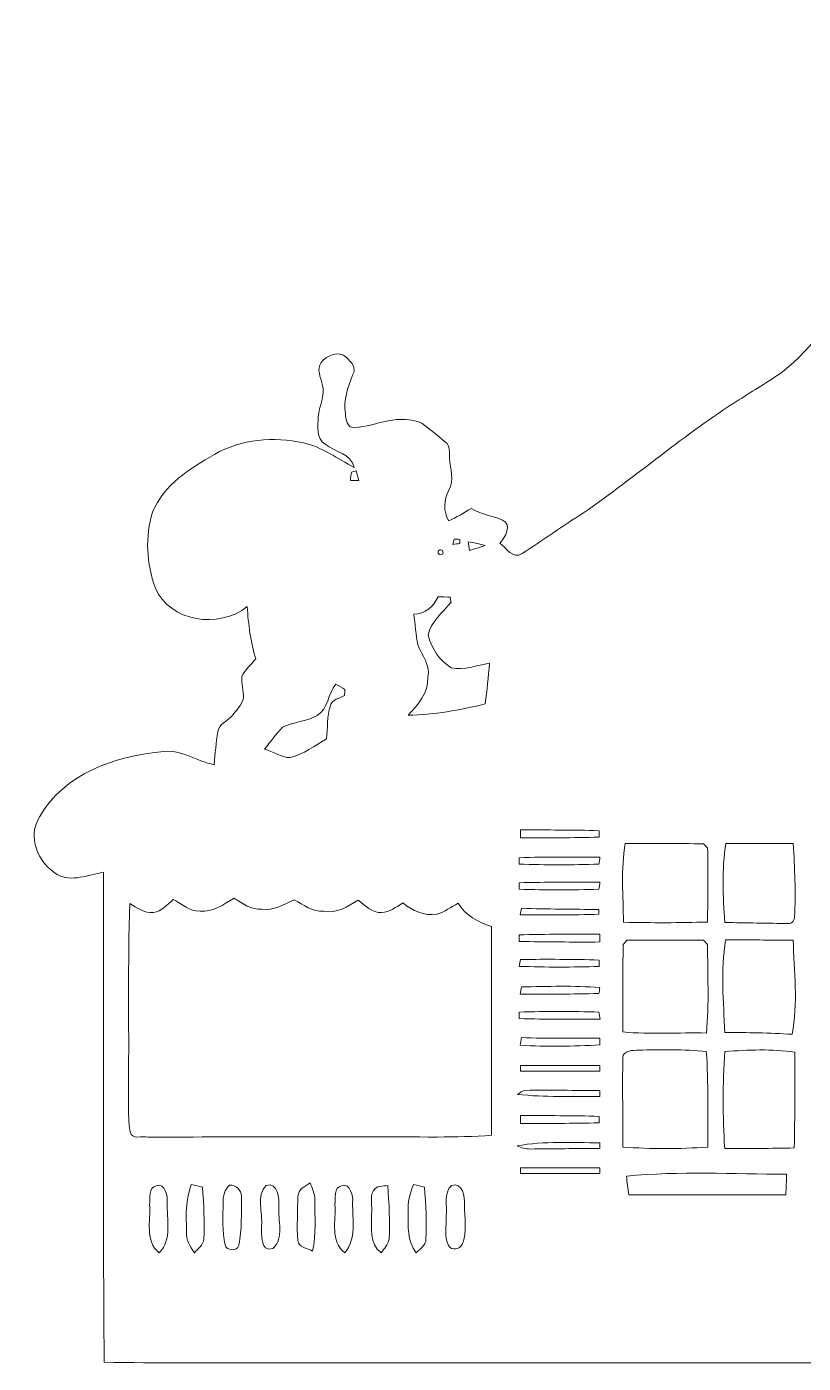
# Model space of a CAD drawing. Header units: centimetres. Extents: x -16.5 to 16.4, y -12.2 to 12.2.
# Drawn here: x -16.54 to -2.35, y -12.22 to 12.21 of the extents above; entities that cross this region are included whole.
import ezdxf

# ---------------------------------------------------------------- set-up
doc = ezdxf.new("R2010")
doc.units = ezdxf.units.CM
doc.header["$MEASUREMENT"] = 0
doc.layers.add('Layer 1', color=7, linetype='Continuous')

msp = doc.modelspace()

# ---------------------------------------------------------------- linework, layer by layer
at = {"layer": 'Layer 1', "color": 250, "lineweight": 9}
for points, knots in [([(5.67267, 11.59758), (5.70971, 11.81348), (5.64374, 12.10417), (5.8868, 12.21), (5.8868, 12.21), (5.93548, 12.02021), (5.95489, 11.82477), (5.98558, 11.63109), (5.98558, 11.63109), (6.4135, 11.73446), (6.80685, 11.94577), (7.23335, 12.05443), (7.23335, 12.05443), (7.42597, 12.09182), (7.58719, 11.83641), (7.47607, 11.67448), (7.47607, 11.67448), (7.32543, 11.45153), (7.04462, 11.4099), (6.83013, 11.27408), (6.83013, 11.27408), (7.07037, 11.19506), (7.34871, 11.1753), (7.54274, 10.99997), (7.54274, 10.99997), (7.68385, 10.79536), (7.43408, 10.57346), (7.22983, 10.59146), (7.22983, 10.59146), (6.80191, 10.6539), (6.4008, 10.83593), (5.97358, 10.90225), (5.97358, 10.90225), (5.94854, 9.82416), (5.95242, 8.74502), (5.97112, 7.66658), (5.97112, 7.66658), (6.52039, 7.55933), (7.0739, 7.32861), (7.64081, 7.45315), (7.64081, 7.45315), (7.95161, 7.49865), (8.28181, 7.58544), (8.59331, 7.49865), (8.59331, 7.49865), (8.8646, 7.3907), (8.86072, 7.03016), (8.90764, 6.79239), (8.90764, 6.79239), (8.96973, 6.37435), (8.61801, 6.0946), (8.48218, 5.73829), (8.48218, 5.73829), (8.4328, 4.68419), (8.47937, 3.62727), (8.46349, 2.57176), (8.46349, 2.57176), (9.03852, 2.29765), (9.60366, 2.00343), (10.16105, 1.69546), (10.16105, 1.69546), (10.42211, 1.53565), (10.72797, 1.38925), (10.87226, 1.10138), (10.87226, 1.10138), (11.00808, 0.81845), (10.9989, 0.47379), (10.88496, 0.18522), (10.88496, 0.18522), (10.70575, -0.11112), (10.41188, -0.30726), (10.16212, -0.53868), (10.16212, -0.53868), (10.06616, -0.60712), (9.97796, -0.71648), (10.0203, -0.84877), (10.0203, -0.84877), (10.00125, -1.47742), (10.0337, -2.10784), (9.97832, -2.73578), (9.97832, -2.73578), (10.5089, -2.84726), (11.05605, -2.88571), (11.57146, -3.06528), (11.57146, -3.06528), (12.0523, -3.21344), (12.50491, -3.44275), (12.91272, -3.73732), (12.91272, -3.73732), (13.42743, -4.10562), (14.04373, -4.28271), (14.63851, -4.47462), (14.63851, -4.47462), (15.02833, -4.58399), (15.4365, -4.71663), (15.72225, -5.02037), (15.72225, -5.02037), (15.79351, -5.1008), (15.85136, -5.24474), (15.77763, -5.34069), (15.77763, -5.34069), (15.64287, -5.49803), (15.43473, -5.58764), (15.32537, -5.76861), (15.32537, -5.76861), (15.2534, -5.96158), (15.3095, -6.17819), (15.26857, -6.37716), (15.26857, -6.37716), (15.16098, -6.41314), (15.05126, -6.43466), (14.94331, -6.46394), (14.94331, -6.46394), (14.96201, -7.74382), (14.95601, -9.02369), (14.95143, -10.30392), (14.95143, -10.30392), (14.95284, -10.52723), (14.93732, -10.75372), (14.96836, -10.97632), (14.96836, -10.97632), (15.39945, -10.97526), (15.83055, -10.95939), (16.262, -10.97561), (16.262, -10.97561), (16.33289, -10.96432), (16.37136, -11.03382), (16.3837, -11.09344), (16.3837, -11.09344), (16.41722, -11.43775), (16.40169, -11.78418), (16.39923, -12.1299), (16.39923, -12.1299), (16.37312, -12.15424), (16.34737, -12.17894), (16.32197, -12.20434), (16.32197, -12.20434), (6.80014, -12.21492), (-2.72204, -12.20575), (-12.24422, -12.20892), (-12.24422, -12.20892), (-13.20484, -12.20504), (-14.16545, -12.21845), (-15.12571, -12.19975), (-15.12571, -12.19975), (-15.15252, -9.21455), (-15.12818, -6.22934), (-15.13806, -3.24414), (-15.13806, -3.24414), (-15.41428, -3.28717), (-15.71979, -3.43464), (-15.98331, -3.28329), (-15.98331, -3.28329), (-16.33539, -3.08644), (-16.54105, -2.58091), (-16.30152, -2.22461), (-16.30152, -2.22461), (-15.86196, -1.44673), (-14.93274, -1.12324), (-14.08996, -1.04351), (-14.08996, -1.04351), (-13.74035, -0.97401), (-13.44578, -1.21884), (-13.11488, -1.27775), (-13.11488, -1.27775), (-13.09618, -1.07596), (-13.08489, -0.87276), (-13.05032, -0.67309), (-13.05032, -0.67309), (-13.03092, -0.53692), (-12.88522, -0.48612), (-12.80091, -0.39581), (-12.80091, -0.39581), (-12.71765, -0.29386), (-12.61217, -0.19437), (-12.58289, -0.06137), (-12.58289, -0.06137), (-12.56984, 0.07268), (-12.62487, 0.20356), (-12.61146, 0.33726), (-12.61146, 0.33726), (-12.5462, 0.45756), (-12.44531, 0.55352), (-12.35499, 0.65512), (-12.35499, 0.65512), (-12.45271, 0.96486), (-12.48976, 1.28765), (-12.51269, 1.61044), (-12.51269, 1.61044), (-13.02739, 1.20157), (-13.92627, 1.32469), (-14.19614, 1.96075), (-14.19614, 1.96075), (-14.3496, 2.39749), (-14.38347, 2.89279), (-14.24059, 3.33658), (-14.24059, 3.33658), (-14.03704, 3.84), (-13.55726, 4.13421), (-13.10923, 4.39386), (-13.10923, 4.39386), (-12.62134, 4.67502), (-12.02585, 4.72194), (-11.48187, 4.60517), (-11.48187, 4.60517), (-11.14144, 4.52756), (-10.86239, 4.3106), (-10.55653, 4.15644), (-10.55653, 4.15644), (-10.61615, 4.4122), (-10.91284, 4.43337), (-11.08535, 4.58048), (-11.08535, 4.58048), (-11.26491, 4.67643), (-11.21658, 4.91138), (-11.21482, 5.07648), (-11.21482, 5.07648), (-11.20212, 5.27862), (-11.079, 5.46877), (-11.13968, 5.67514), (-11.13968, 5.67514), (-11.1679, 5.80391), (-11.25045, 5.95031), (-11.15873, 6.07308), (-11.15873, 6.07308), (-11.05713, 6.20219), (-10.83452, 6.30521), (-10.69976, 6.16304), (-10.69976, 6.16304), (-10.61615, 6.0819), (-10.4948, 5.97289), (-10.59005, 5.84024), (-10.59005, 5.84024), (-10.67083, 5.61694), (-10.7615, 5.38622), (-10.71423, 5.14316), (-10.71423, 5.14316), (-10.71528, 5.03521), (-10.68918, 4.8754), (-10.54913, 4.87751), (-10.54913, 4.87751), (-10.14449, 4.92373), (-9.72609, 5.14739), (-9.32392, 4.96183), (-9.32392, 4.96183), (-9.17188, 4.85776), (-9.03289, 4.73393), (-8.88895, 4.61893), (-8.88895, 4.61893), (-8.79829, 4.54943), (-8.82157, 4.42561), (-8.81346, 4.32612), (-8.81346, 4.32612), (-8.80817, 4.12963), (-8.7168, 3.92254), (-8.82933, 3.73945), (-8.82933, 3.73945), (-8.92282, 3.56165), (-8.92952, 3.35316), (-8.82933, 3.17818), (-8.82933, 3.17818), (-8.68822, 3.24239), (-8.55523, 3.32247), (-8.42258, 3.40255), (-8.42258, 3.40255), (-8.2409, 3.30342), (-8.03488, 3.2692), (-7.84508, 3.19335), (-7.84508, 3.19335), (-7.66587, 3.10586), (-7.79675, 2.87444), (-7.89588, 2.77002), (-7.89588, 2.77002), (-7.77841, 2.69206), (-7.65458, 2.46451), (-7.49089, 2.58093), (-7.49089, 2.58093), (-7.11131, 2.82223), (-6.74689, 3.08752), (-6.36448, 3.32529), (-6.36448, 3.32529), (-5.40527, 3.99592), (-4.51556, 4.76357), (-3.52567, 5.39116), (-3.52567, 5.39116), (-3.26074, 5.56084), (-2.98874, 5.71995), (-2.73192, 5.90233), (-2.73192, 5.90233), (-1.90642, 6.51934), (-1.54165, 7.57591), (-0.67417, 8.14882), (-0.67417, 8.14882), (-0.16651, 8.50266), (0.36548, 8.93234), (1.01882, 8.92105), (1.01882, 8.92105), (1.77588, 8.76513), (2.52448, 8.43281), (3.04094, 7.83873), (3.04094, 7.83873), (3.6135, 7.19174), (4.03719, 6.42409), (4.6288, 5.79333), (4.6288, 5.79333), (4.93007, 5.51639), (5.23698, 5.24017), (5.57883, 5.01369), (5.57883, 5.01369), (5.5947, 5.33683), (5.57706, 5.66068), (5.57847, 5.98418), (5.57847, 5.98418), (5.35023, 6.06496), (5.11104, 6.18456), (5.00627, 6.41704), (5.00627, 6.41704), (4.8955, 6.61424), (4.80448, 6.89364), (4.9717, 7.08767), (4.9717, 7.08767), (5.1643, 7.33038), (5.44689, 7.46831), (5.71077, 7.61789), (5.71077, 7.61789), (5.71077, 8.70762), (5.71782, 9.79771), (5.70688, 10.88744), (5.70688, 10.88744), (5.05813, 10.71211), (4.4524, 10.40166), (3.80118, 10.2355), (3.80118, 10.2355), (3.71581, 10.20799), (3.64525, 10.28242), (3.60433, 10.34733), (3.60433, 10.34733), (3.52989, 10.56147), (3.68194, 10.78407), (3.87985, 10.85604), (3.87985, 10.85604), (4.15853, 10.99327), (4.47357, 11.04231), (4.74345, 11.19894), (4.74345, 11.19894), (4.4002, 11.44694), (3.92077, 11.38697), (3.5687, 11.61204), (3.5687, 11.61204), (3.40466, 11.74363), (3.55494, 11.95741), (3.70275, 12.0255), (3.70275, 12.0255), (3.8481, 12.07841), (4.01249, 12.0636), (4.1589, 12.02162), (4.1589, 12.02162), (4.66866, 11.89991), (5.16749, 11.73763), (5.67267, 11.59758), (5.67267, 11.59758), (5.67267, 11.59758), (5.67267, 11.59758), (5.67267, 11.59758)], [0, 0, 0, 0, 0.01086957, 0.01086957, 0.01086957, 0.01086957, 0.02173913, 0.02173913, 0.02173913, 0.02173913, 0.0326087, 0.0326087, 0.0326087, 0.0326087, 0.04347826, 0.04347826, 0.04347826, 0.04347826, 0.05434783, 0.05434783, 0.05434783, 0.05434783, 0.06521739, 0.06521739, 0.06521739, 0.06521739, 0.07608696, 0.07608696, 0.07608696, 0.07608696, 0.08695652, 0.08695652, 0.08695652, 0.08695652, 0.09782609, 0.09782609, 0.09782609, 0.09782609, 0.10869565, 0.10869565, 0.10869565, 0.10869565, 0.11956522, 0.11956522, 0.11956522, 0.11956522, 0.13043478, 0.13043478, 0.13043478, 0.13043478, 0.14130435, 0.14130435, 0.14130435, 0.14130435, 0.15217391, 0.15217391, 0.15217391, 0.15217391, 0.16304348, 0.16304348, 0.16304348, 0.16304348, 0.17391304, 0.17391304, 0.17391304, 0.17391304, 0.18478261, 0.18478261, 0.18478261, 0.18478261, 0.19565217, 0.19565217, 0.19565217, 0.19565217, 0.20652174, 0.20652174, 0.20652174, 0.20652174, 0.2173913, 0.2173913, 0.2173913, 0.2173913, 0.22826087, 0.22826087, 0.22826087, 0.22826087, 0.23913043, 0.23913043, 0.23913043, 0.23913043, 0.25, 0.25, 0.25, 0.25, 0.26086957, 0.26086957, 0.26086957, 0.26086957, 0.27173913, 0.27173913, 0.27173913, 0.27173913, 0.2826087, 0.2826087, 0.2826087, 0.2826087, 0.29347826, 0.29347826, 0.29347826, 0.29347826, 0.30434783, 0.30434783, 0.30434783, 0.30434783, 0.31521739, 0.31521739, 0.31521739, 0.31521739, 0.32608696, 0.32608696, 0.32608696, 0.32608696, 0.33695652, 0.33695652, 0.33695652, 0.33695652, 0.34782609, 0.34782609, 0.34782609, 0.34782609, 0.35869565, 0.35869565, 0.35869565, 0.35869565, 0.36956522, 0.36956522, 0.36956522, 0.36956522, 0.38043478, 0.38043478, 0.38043478, 0.38043478, 0.39130435, 0.39130435, 0.39130435, 0.39130435, 0.40217391, 0.40217391, 0.40217391, 0.40217391, 0.41304348, 0.41304348, 0.41304348, 0.41304348, 0.42391304, 0.42391304, 0.42391304, 0.42391304, 0.43478261, 0.43478261, 0.43478261, 0.43478261, 0.44565217, 0.44565217, 0.44565217, 0.44565217, 0.45652174, 0.45652174, 0.45652174, 0.45652174, 0.4673913, 0.4673913, 0.4673913, 0.4673913, 0.47826087, 0.47826087, 0.47826087, 0.47826087, 0.48913043, 0.48913043, 0.48913043, 0.48913043, 0.5, 0.5, 0.5, 0.5, 0.51086957, 0.51086957, 0.51086957, 0.51086957, 0.52173913, 0.52173913, 0.52173913, 0.52173913, 0.5326087, 0.5326087, 0.5326087, 0.5326087, 0.54347826, 0.54347826, 0.54347826, 0.54347826, 0.55434783, 0.55434783, 0.55434783, 0.55434783, 0.56521739, 0.56521739, 0.56521739, 0.56521739, 0.57608696, 0.57608696, 0.57608696, 0.57608696, 0.58695652, 0.58695652, 0.58695652, 0.58695652, 0.59782609, 0.59782609, 0.59782609, 0.59782609, 0.60869565, 0.60869565, 0.60869565, 0.60869565, 0.61956522, 0.61956522, 0.61956522, 0.61956522, 0.63043478, 0.63043478, 0.63043478, 0.63043478, 0.64130435, 0.64130435, 0.64130435, 0.64130435, 0.65217391, 0.65217391, 0.65217391, 0.65217391, 0.66304348, 0.66304348, 0.66304348, 0.66304348, 0.67391304, 0.67391304, 0.67391304, 0.67391304, 0.68478261, 0.68478261, 0.68478261, 0.68478261, 0.69565217, 0.69565217, 0.69565217, 0.69565217, 0.70652174, 0.70652174, 0.70652174, 0.70652174, 0.7173913, 0.7173913, 0.7173913, 0.7173913, 0.72826087, 0.72826087, 0.72826087, 0.72826087, 0.73913043, 0.73913043, 0.73913043, 0.73913043, 0.75, 0.75, 0.75, 0.75, 0.76086957, 0.76086957, 0.76086957, 0.76086957, 0.77173913, 0.77173913, 0.77173913, 0.77173913, 0.7826087, 0.7826087, 0.7826087, 0.7826087, 0.79347826, 0.79347826, 0.79347826, 0.79347826, 0.80434783, 0.80434783, 0.80434783, 0.80434783, 0.81521739, 0.81521739, 0.81521739, 0.81521739, 0.82608696, 0.82608696, 0.82608696, 0.82608696, 0.83695652, 0.83695652, 0.83695652, 0.83695652, 0.84782609, 0.84782609, 0.84782609, 0.84782609, 0.85869565, 0.85869565, 0.85869565, 0.85869565, 0.86956522, 0.86956522, 0.86956522, 0.86956522, 0.88043478, 0.88043478, 0.88043478, 0.88043478, 0.89130435, 0.89130435, 0.89130435, 0.89130435, 0.90217391, 0.90217391, 0.90217391, 0.90217391, 0.91304348, 0.91304348, 0.91304348, 0.91304348, 0.92391304, 0.92391304, 0.92391304, 0.92391304, 0.93478261, 0.93478261, 0.93478261, 0.93478261, 0.94565217, 0.94565217, 0.94565217, 0.94565217, 0.95652174, 0.95652174, 0.95652174, 0.95652174, 0.9673913, 0.9673913, 0.9673913, 0.9673913, 0.97826087, 0.97826087, 0.97826087, 0.97826087, 1, 1, 1, 1]), ([(-10.60663, 4.07142), (-10.61368, 4.01921), (-10.62039, 3.96664), (-10.62674, 3.91373), (-10.62674, 3.91373), (-10.57558, 3.91443), (-10.52443, 3.91478), (-10.47293, 3.91549), (-10.47293, 3.91549), (-10.48809, 3.9744), (-10.50396, 4.03296), (-10.51914, 4.09153), (-10.51914, 4.09153), (-10.54101, 4.08659), (-10.58476, 4.07671), (-10.60663, 4.07142), (-10.60663, 4.07142), (-10.60663, 4.07142), (-10.60663, 4.07142), (-10.60663, 4.07142)], [0, 0, 0, 0, 0.16666667, 0.16666667, 0.16666667, 0.16666667, 0.33333333, 0.33333333, 0.33333333, 0.33333333, 0.5, 0.5, 0.5, 0.5, 0.66666667, 0.66666667, 0.66666667, 0.66666667, 1, 1, 1, 1]), ([(-8.73125, 2.84305), (-8.73725, 2.8187), (-8.74889, 2.77002), (-8.7549, 2.74533), (-8.7549, 2.74533), (-8.71151, 2.75273), (-8.66776, 2.75979), (-8.62402, 2.76685), (-8.62402, 2.76685), (-8.62508, 2.78519), (-8.62649, 2.82223), (-8.62719, 2.84058), (-8.62719, 2.84058), (-8.66176, 2.84163), (-8.69669, 2.84269), (-8.73125, 2.84305), (-8.73125, 2.84305), (-8.73125, 2.84305), (-8.73125, 2.84305), (-8.73125, 2.84305)], [0, 0, 0, 0, 0.16666667, 0.16666667, 0.16666667, 0.16666667, 0.33333333, 0.33333333, 0.33333333, 0.33333333, 0.5, 0.5, 0.5, 0.5, 0.66666667, 0.66666667, 0.66666667, 0.66666667, 1, 1, 1, 1]), ([(-8.47444, 2.79824), (-8.46597, 2.74533), (-8.45715, 2.69241), (-8.44833, 2.63949), (-8.44833, 2.63949), (-8.35449, 2.66807), (-8.25854, 2.69347), (-8.16682, 2.7291), (-8.16682, 2.7291), (-8.26806, 2.75414), (-8.37284, 2.77955), (-8.47444, 2.79824), (-8.47444, 2.79824), (-8.47444, 2.79824), (-8.47444, 2.79824), (-8.47444, 2.79824)], [0, 0, 0, 0, 0.2, 0.2, 0.2, 0.2, 0.4, 0.4, 0.4, 0.4, 0.6, 0.6, 0.6, 0.6, 1, 1, 1, 1]), ([(-8.99196, 2.64619), (-9.05053, 2.63032), (-9.01878, 2.53895), (-8.96304, 2.56223), (-8.96304, 2.56223), (-8.90411, 2.5774), (-8.93658, 2.67054), (-8.99196, 2.64619), (-8.99196, 2.64619), (-8.99196, 2.64619), (-8.99196, 2.64619), (-8.99196, 2.64619)], [0, 0, 0, 0, 0.25, 0.25, 0.25, 0.25, 0.5, 0.5, 0.5, 0.5, 1, 1, 1, 1]), ([(-9.0223, 1.79177), (-9.10697, 1.6115), (-9.25761, 1.47815), (-9.47033, 1.47391), (-9.47033, 1.47391), (-9.43752, 1.28765), (-9.43435, 1.09785), (-9.39589, 0.91194), (-9.39589, 0.91194), (-9.32428, 0.71544), (-9.15742, 0.54223), (-9.21104, 0.31574), (-9.21104, 0.31574), (-9.20645, 0.03952), (-9.38318, -0.1912), (-9.57298, -0.37323), (-9.57298, -0.37323), (-9.09743, -0.35982), (-8.62402, -0.28504), (-8.16329, -0.16827), (-8.16329, -0.16827), (-8.13083, 0.08009), (-8.10684, 0.3295), (-8.08321, 0.57856), (-8.08321, 0.57856), (-8.31392, 0.54223), (-8.54958, 0.43463), (-8.78277, 0.49531), (-8.78277, 0.49531), (-8.99514, 0.61949), (-9.15213, 0.85408), (-9.20645, 1.0908), (-9.20645, 1.0908), (-9.16024, 1.33774), (-8.93376, 1.50496), (-8.78418, 1.69299), (-8.78418, 1.69299), (-8.78912, 1.71557), (-8.7997, 1.76108), (-8.80499, 1.78401), (-8.80499, 1.78401), (-8.85932, 1.78577), (-8.96797, 1.78965), (-9.0223, 1.79177), (-9.0223, 1.79177), (-9.0223, 1.79177), (-9.0223, 1.79177), (-9.0223, 1.79177)], [0, 0, 0, 0, 0.07692308, 0.07692308, 0.07692308, 0.07692308, 0.15384615, 0.15384615, 0.15384615, 0.15384615, 0.23076923, 0.23076923, 0.23076923, 0.23076923, 0.30769231, 0.30769231, 0.30769231, 0.30769231, 0.38461538, 0.38461538, 0.38461538, 0.38461538, 0.46153846, 0.46153846, 0.46153846, 0.46153846, 0.53846154, 0.53846154, 0.53846154, 0.53846154, 0.61538462, 0.61538462, 0.61538462, 0.61538462, 0.69230769, 0.69230769, 0.69230769, 0.69230769, 0.76923077, 0.76923077, 0.76923077, 0.76923077, 0.84615385, 0.84615385, 0.84615385, 0.84615385, 1, 1, 1, 1]), ([(-11.23351, -0.37746), (-11.42754, -0.49317), (-11.66849, -0.49282), (-11.86781, -0.59372), (-11.86781, -0.59372), (-11.98564, -0.71931), (-12.08829, -0.86006), (-12.19413, -0.99659), (-12.19413, -0.99659), (-12.03573, -1.0301), (-11.89356, -1.14864), (-11.72776, -1.14899), (-11.72776, -1.14899), (-11.48328, -1.09078), (-11.27796, -0.93097), (-11.06348, -0.80785), (-11.06348, -0.80785), (-11.03596, -0.60642), (-11.0603, -0.39299), (-10.99257, -0.19896), (-10.99257, -0.19896), (-10.95905, -0.08501), (-10.82711, -0.06526), (-10.73574, -0.01622), (-10.73574, -0.01622), (-10.73257, 0.02188), (-10.72975, 0.05998), (-10.72657, 0.09773), (-10.72657, 0.09773), (-10.78161, 0.12983), (-10.83629, 0.16193), (-10.89097, 0.19333), (-10.89097, 0.19333), (-11.04654, 0.02541), (-11.02291, -0.25928), (-11.23351, -0.37746), (-11.23351, -0.37746), (-11.23351, -0.37746), (-11.23351, -0.37746), (-11.23351, -0.37746)], [0, 0, 0, 0, 0.09090909, 0.09090909, 0.09090909, 0.09090909, 0.18181818, 0.18181818, 0.18181818, 0.18181818, 0.27272727, 0.27272727, 0.27272727, 0.27272727, 0.36363636, 0.36363636, 0.36363636, 0.36363636, 0.45454545, 0.45454545, 0.45454545, 0.45454545, 0.54545455, 0.54545455, 0.54545455, 0.54545455, 0.63636364, 0.63636364, 0.63636364, 0.63636364, 0.72727273, 0.72727273, 0.72727273, 0.72727273, 0.81818182, 0.81818182, 0.81818182, 0.81818182, 1, 1, 1, 1]), ([(-7.517, -2.47155), (-7.517, -2.51882), (-7.517, -2.56645), (-7.517, -2.61407), (-7.517, -2.61407), (-7.03863, -2.61443), (-6.56027, -2.61584), (-6.08225, -2.60137), (-6.08225, -2.60137), (-6.08225, -2.56222), (-6.08225, -2.52306), (-6.08225, -2.48425), (-6.08225, -2.48425), (-6.56027, -2.46979), (-7.03863, -2.47085), (-7.517, -2.47155), (-7.517, -2.47155), (-7.517, -2.47155), (-7.517, -2.47155), (-7.517, -2.47155)], [0, 0, 0, 0, 0.16666667, 0.16666667, 0.16666667, 0.16666667, 0.33333333, 0.33333333, 0.33333333, 0.33333333, 0.5, 0.5, 0.5, 0.5, 0.66666667, 0.66666667, 0.66666667, 0.66666667, 1, 1, 1, 1]), ([(-5.60671, -2.71567), (-5.68432, -3.19157), (-5.64163, -3.6777), (-5.63634, -4.15748), (-5.63634, -4.15748), (-5.12517, -4.16982), (-4.61364, -4.16912), (-4.10246, -4.1543), (-4.10246, -4.1543), (-4.09153, -3.70239), (-4.09399, -3.24978), (-4.09894, -2.79787), (-4.09894, -2.79787), (-4.12434, -2.77318), (-4.14903, -2.74848), (-4.17408, -2.72379), (-4.17408, -2.72379), (-4.65173, -2.71885), (-5.12904, -2.71744), (-5.60671, -2.71567), (-5.60671, -2.71567), (-5.60671, -2.71567), (-5.60671, -2.71567), (-5.60671, -2.71567)], [0, 0, 0, 0, 0.14285714, 0.14285714, 0.14285714, 0.14285714, 0.28571429, 0.28571429, 0.28571429, 0.28571429, 0.42857143, 0.42857143, 0.42857143, 0.42857143, 0.57142857, 0.57142857, 0.57142857, 0.57142857, 0.71428571, 0.71428571, 0.71428571, 0.71428571, 1, 1, 1, 1]), ([(-3.76768, -2.71638), (-3.8407, -3.1951), (-3.81742, -3.68193), (-3.78673, -4.16347), (-3.78673, -4.16347), (-3.39268, -4.16594), (-2.99827, -4.18076), (-2.60386, -4.17829), (-2.60386, -4.17829), (-2.5453, -4.17582), (-2.50684, -4.1162), (-2.50897, -4.06117), (-2.50897, -4.06117), (-2.48815, -3.6142), (-2.50684, -3.16617), (-2.53436, -2.71991), (-2.53436, -2.71991), (-2.94571, -2.71885), (-3.35669, -2.71814), (-3.76768, -2.71638), (-3.76768, -2.71638), (-3.76768, -2.71638), (-3.76768, -2.71638), (-3.76768, -2.71638)], [0, 0, 0, 0, 0.14285714, 0.14285714, 0.14285714, 0.14285714, 0.28571429, 0.28571429, 0.28571429, 0.28571429, 0.42857143, 0.42857143, 0.42857143, 0.42857143, 0.57142857, 0.57142857, 0.57142857, 0.57142857, 0.71428571, 0.71428571, 0.71428571, 0.71428571, 1, 1, 1, 1]), ([(-7.54064, -2.97814), (-7.54099, -3.01695), (-7.54099, -3.0561), (-7.54064, -3.09562), (-7.54064, -3.09562), (-7.05592, -3.11114), (-6.57085, -3.11079), (-6.08613, -3.09667), (-6.08613, -3.09667), (-6.07943, -3.05293), (-6.07308, -3.00989), (-6.06638, -2.96685), (-6.06638, -2.96685), (-6.5578, -2.96438), (-7.04957, -2.96297), (-7.54064, -2.97814), (-7.54064, -2.97814), (-7.54064, -2.97814), (-7.54064, -2.97814), (-7.54064, -2.97814)], [0, 0, 0, 0, 0.16666667, 0.16666667, 0.16666667, 0.16666667, 0.33333333, 0.33333333, 0.33333333, 0.33333333, 0.5, 0.5, 0.5, 0.5, 0.66666667, 0.66666667, 0.66666667, 0.66666667, 1, 1, 1, 1]), ([(-7.54064, -3.43675), (-7.54099, -3.47556), (-7.54099, -3.51472), (-7.54064, -3.55423), (-7.54064, -3.55423), (-7.05592, -3.56975), (-6.57085, -3.5694), (-6.08613, -3.55529), (-6.08613, -3.55529), (-6.07943, -3.51154), (-6.07308, -3.4685), (-6.06638, -3.42546), (-6.06638, -3.42546), (-6.5578, -3.42299), (-7.04957, -3.42158), (-7.54064, -3.43675), (-7.54064, -3.43675), (-7.54064, -3.43675), (-7.54064, -3.43675), (-7.54064, -3.43675)], [0, 0, 0, 0, 0.16666667, 0.16666667, 0.16666667, 0.16666667, 0.33333333, 0.33333333, 0.33333333, 0.33333333, 0.5, 0.5, 0.5, 0.5, 0.66666667, 0.66666667, 0.66666667, 0.66666667, 1, 1, 1, 1]), ([(-13.37205, -3.95322), (-13.56467, -3.96521), (-13.70472, -3.82304), (-13.86277, -3.73979), (-13.86277, -3.73979), (-13.96966, -3.83645), (-14.07338, -3.95922), (-14.22401, -3.98109), (-14.22401, -3.98109), (-14.39229, -3.99802), (-14.52281, -3.89078), (-14.65828, -3.81387), (-14.65828, -3.81387), (-14.69568, -4.90642), (-14.66957, -6.00039), (-14.68192, -7.09365), (-14.68192, -7.09365), (-14.67804, -7.39104), (-14.69603, -7.69231), (-14.65334, -7.98794), (-14.65334, -7.98794), (-14.62441, -8.13893), (-14.41874, -8.05744), (-14.32632, -8.08601), (-14.32632, -8.08601), (-12.56243, -8.07825), (-10.79819, -8.08107), (-9.03394, -8.08319), (-9.03394, -8.08319), (-8.7048, -8.08284), (-8.3753, -8.07437), (-8.04687, -8.05144), (-8.04687, -8.05144), (-8.04546, -6.77932), (-8.04581, -5.5072), (-8.04687, -4.23509), (-8.04687, -4.23509), (-8.2917, -4.15889), (-8.52242, -4.03859), (-8.65965, -3.80999), (-8.65965, -3.80999), (-8.78735, -3.87808), (-8.90483, -3.97156), (-9.04664, -4.00825), (-9.04664, -4.00825), (-9.277, -4.05059), (-9.4915, -3.94122), (-9.66753, -3.80576), (-9.66753, -3.80576), (-9.78995, -3.87772), (-9.91129, -3.9698), (-10.05735, -3.9825), (-10.05735, -3.9825), (-10.22986, -3.98638), (-10.3558, -3.84985), (-10.48209, -3.75355), (-10.48209, -3.75355), (-10.67613, -3.86467), (-10.87791, -4.00755), (-11.11569, -3.95604), (-11.11569, -3.95604), (-11.31853, -3.96733), (-11.48434, -3.84174), (-11.6512, -3.74684), (-11.6512, -3.74684), (-11.83994, -3.83045), (-12.02656, -3.95181), (-12.24422, -3.919), (-12.24422, -3.919), (-12.43931, -3.93981), (-12.59347, -3.80999), (-12.75258, -3.72003), (-12.75258, -3.72003), (-12.94625, -3.82657), (-13.13534, -3.98426), (-13.37205, -3.95322), (-13.37205, -3.95322), (-13.37205, -3.95322), (-13.37205, -3.95322), (-13.37205, -3.95322)], [0, 0, 0, 0, 0.04761905, 0.04761905, 0.04761905, 0.04761905, 0.0952381, 0.0952381, 0.0952381, 0.0952381, 0.14285714, 0.14285714, 0.14285714, 0.14285714, 0.19047619, 0.19047619, 0.19047619, 0.19047619, 0.23809524, 0.23809524, 0.23809524, 0.23809524, 0.28571429, 0.28571429, 0.28571429, 0.28571429, 0.33333333, 0.33333333, 0.33333333, 0.33333333, 0.38095238, 0.38095238, 0.38095238, 0.38095238, 0.42857143, 0.42857143, 0.42857143, 0.42857143, 0.47619048, 0.47619048, 0.47619048, 0.47619048, 0.52380952, 0.52380952, 0.52380952, 0.52380952, 0.57142857, 0.57142857, 0.57142857, 0.57142857, 0.61904762, 0.61904762, 0.61904762, 0.61904762, 0.66666667, 0.66666667, 0.66666667, 0.66666667, 0.71428571, 0.71428571, 0.71428571, 0.71428571, 0.76190476, 0.76190476, 0.76190476, 0.76190476, 0.80952381, 0.80952381, 0.80952381, 0.80952381, 0.85714286, 0.85714286, 0.85714286, 0.85714286, 0.9047619, 0.9047619, 0.9047619, 0.9047619, 1, 1, 1, 1]), ([(-7.49901, -3.90101), (-7.50748, -3.94122), (-7.51524, -3.98215), (-7.52335, -4.02307), (-7.52335, -4.02307), (-7.04357, -4.02589), (-6.56379, -4.02695), (-6.08402, -4.01249), (-6.08402, -4.01249), (-6.08437, -3.99132), (-6.08508, -3.94863), (-6.08543, -3.92747), (-6.08543, -3.92747), (-6.55674, -3.91618), (-7.02805, -3.92006), (-7.49901, -3.90101), (-7.49901, -3.90101), (-7.49901, -3.90101), (-7.49901, -3.90101), (-7.49901, -3.90101)], [0, 0, 0, 0, 0.16666667, 0.16666667, 0.16666667, 0.16666667, 0.33333333, 0.33333333, 0.33333333, 0.33333333, 0.5, 0.5, 0.5, 0.5, 0.66666667, 0.66666667, 0.66666667, 0.66666667, 1, 1, 1, 1]), ([(-7.54099, -4.38925), (-7.54099, -4.42876), (-7.54099, -4.46827), (-7.54028, -4.50849), (-7.54028, -4.50849), (-7.05063, -4.52084), (-6.56062, -4.51907), (-6.07061, -4.51872), (-6.07061, -4.51872), (-6.07096, -4.4711), (-6.07096, -4.42382), (-6.07061, -4.37691), (-6.07061, -4.37691), (-6.56097, -4.37585), (-7.05098, -4.37408), (-7.54099, -4.38925), (-7.54099, -4.38925), (-7.54099, -4.38925), (-7.54099, -4.38925), (-7.54099, -4.38925)], [0, 0, 0, 0, 0.16666667, 0.16666667, 0.16666667, 0.16666667, 0.33333333, 0.33333333, 0.33333333, 0.33333333, 0.5, 0.5, 0.5, 0.5, 0.66666667, 0.66666667, 0.66666667, 0.66666667, 1, 1, 1, 1]), ([(-5.56861, -4.48732), (-5.5933, -4.51202), (-5.618, -4.53671), (-5.64269, -4.56211), (-5.64269, -4.56211), (-5.64869, -5.09551), (-5.64834, -5.62891), (-5.64869, -6.16302), (-5.64869, -6.16302), (-5.14103, -6.20959), (-4.62881, -6.17113), (-4.1194, -6.18277), (-4.1194, -6.18277), (-4.07071, -5.64408), (-4.10035, -5.10186), (-4.09929, -4.56211), (-4.09929, -4.56211), (-4.12434, -4.53671), (-4.14938, -4.51202), (-4.17373, -4.48732), (-4.17373, -4.48732), (-4.63869, -4.48168), (-5.10365, -4.48133), (-5.56861, -4.48732), (-5.56861, -4.48732), (-5.56861, -4.48732), (-5.56861, -4.48732), (-5.56861, -4.48732)], [0, 0, 0, 0, 0.125, 0.125, 0.125, 0.125, 0.25, 0.25, 0.25, 0.25, 0.375, 0.375, 0.375, 0.375, 0.5, 0.5, 0.5, 0.5, 0.625, 0.625, 0.625, 0.625, 0.75, 0.75, 0.75, 0.75, 1, 1, 1, 1]), ([(-3.77121, -4.47921), (-3.86504, -5.03801), (-3.80684, -5.61127), (-3.78602, -6.17395), (-3.78602, -6.17395), (-3.37609, -6.17431), (-2.96546, -6.17642), (-2.55624, -6.20606), (-2.55624, -6.20606), (-2.443, -5.64091), (-2.5206, -5.05459), (-2.53436, -4.4838), (-2.53436, -4.4838), (-2.94676, -4.48309), (-3.35916, -4.48168), (-3.77121, -4.47921), (-3.77121, -4.47921), (-3.77121, -4.47921), (-3.77121, -4.47921), (-3.77121, -4.47921)], [0, 0, 0, 0, 0.16666667, 0.16666667, 0.16666667, 0.16666667, 0.33333333, 0.33333333, 0.33333333, 0.33333333, 0.5, 0.5, 0.5, 0.5, 0.66666667, 0.66666667, 0.66666667, 0.66666667, 1, 1, 1, 1]), ([(-7.51594, -4.83763), (-7.52476, -4.87926), (-7.53358, -4.92124), (-7.54205, -4.96357), (-7.54205, -4.96357), (-7.05557, -4.98121), (-6.56873, -4.98086), (-6.08225, -4.96534), (-6.08225, -4.96534), (-6.08225, -4.92583), (-6.08225, -4.88667), (-6.08225, -4.84786), (-6.08225, -4.84786), (-6.55991, -4.83305), (-7.03793, -4.83375), (-7.51594, -4.83763), (-7.51594, -4.83763), (-7.51594, -4.83763), (-7.51594, -4.83763), (-7.51594, -4.83763)], [0, 0, 0, 0, 0.16666667, 0.16666667, 0.16666667, 0.16666667, 0.33333333, 0.33333333, 0.33333333, 0.33333333, 0.5, 0.5, 0.5, 0.5, 0.66666667, 0.66666667, 0.66666667, 0.66666667, 1, 1, 1, 1]), ([(-7.50113, -5.34034), (-7.50853, -5.38338), (-7.51559, -5.42677), (-7.52264, -5.47016), (-7.52264, -5.47016), (-7.04428, -5.47193), (-6.56591, -5.47263), (-6.08754, -5.46064), (-6.08754, -5.46064), (-6.08261, -5.43383), (-6.07273, -5.37985), (-6.06744, -5.35304), (-6.06744, -5.35304), (-6.54439, -5.31388), (-7.02382, -5.32905), (-7.50113, -5.34034), (-7.50113, -5.34034), (-7.50113, -5.34034), (-7.50113, -5.34034), (-7.50113, -5.34034)], [0, 0, 0, 0, 0.16666667, 0.16666667, 0.16666667, 0.16666667, 0.33333333, 0.33333333, 0.33333333, 0.33333333, 0.5, 0.5, 0.5, 0.5, 0.66666667, 0.66666667, 0.66666667, 0.66666667, 1, 1, 1, 1]), ([(-7.54099, -5.80001), (-7.54099, -5.83952), (-7.54099, -5.87939), (-7.54064, -5.9196), (-7.54064, -5.9196), (-7.04886, -5.9323), (-6.55674, -5.93054), (-6.06497, -5.92877), (-6.06497, -5.92877), (-6.07238, -5.88503), (-6.07943, -5.84199), (-6.08649, -5.79895), (-6.08649, -5.79895), (-6.5712, -5.78449), (-7.05627, -5.78414), (-7.54099, -5.80001), (-7.54099, -5.80001), (-7.54099, -5.80001), (-7.54099, -5.80001), (-7.54099, -5.80001)], [0, 0, 0, 0, 0.16666667, 0.16666667, 0.16666667, 0.16666667, 0.33333333, 0.33333333, 0.33333333, 0.33333333, 0.5, 0.5, 0.5, 0.5, 0.66666667, 0.66666667, 0.66666667, 0.66666667, 1, 1, 1, 1]), ([(-7.50042, -6.26427), (-7.50818, -6.31083), (-7.51559, -6.3581), (-7.523, -6.40573), (-7.523, -6.40573), (-7.03969, -6.43607), (-6.55462, -6.42866), (-6.07132, -6.39762), (-6.07132, -6.39762), (-6.07167, -6.36763), (-6.07167, -6.30731), (-6.07167, -6.27732), (-6.07167, -6.27732), (-6.54792, -6.2752), (-7.02452, -6.28896), (-7.50042, -6.26427), (-7.50042, -6.26427), (-7.50042, -6.26427), (-7.50042, -6.26427), (-7.50042, -6.26427)], [0, 0, 0, 0, 0.16666667, 0.16666667, 0.16666667, 0.16666667, 0.33333333, 0.33333333, 0.33333333, 0.33333333, 0.5, 0.5, 0.5, 0.5, 0.66666667, 0.66666667, 0.66666667, 0.66666667, 1, 1, 1, 1]), ([(-5.64587, -6.63327), (-5.66245, -7.17761), (-5.64375, -7.72265), (-5.64551, -8.26769), (-5.64551, -8.26769), (-5.12975, -8.30262), (-4.61152, -8.30332), (-4.09575, -8.26663), (-4.09575, -8.26663), (-4.09399, -7.68349), (-4.08271, -7.09964), (-4.12257, -6.51791), (-4.12257, -6.51791), (-4.53568, -6.48193), (-4.9516, -6.48122), (-5.36576, -6.49745), (-5.36576, -6.49745), (-5.44549, -6.49781), (-5.65716, -6.49675), (-5.64587, -6.63327), (-5.64587, -6.63327), (-5.64587, -6.63327), (-5.64587, -6.63327), (-5.64587, -6.63327)], [0, 0, 0, 0, 0.14285714, 0.14285714, 0.14285714, 0.14285714, 0.28571429, 0.28571429, 0.28571429, 0.28571429, 0.42857143, 0.42857143, 0.42857143, 0.42857143, 0.57142857, 0.57142857, 0.57142857, 0.57142857, 0.71428571, 0.71428571, 0.71428571, 0.71428571, 1, 1, 1, 1]), ([(-3.78179, -6.52074), (-3.82694, -7.11023), (-3.82518, -7.70289), (-3.78708, -8.29344), (-3.78708, -8.29344), (-3.36339, -8.29415), (-2.93936, -8.2938), (-2.51531, -8.2818), (-2.51531, -8.2818), (-2.50226, -7.69937), (-2.5086, -7.11658), (-2.50438, -6.53414), (-2.50438, -6.53414), (-2.92701, -6.46817), (-3.3574, -6.49216), (-3.78179, -6.52074), (-3.78179, -6.52074), (-3.78179, -6.52074), (-3.78179, -6.52074), (-3.78179, -6.52074)], [0, 0, 0, 0, 0.16666667, 0.16666667, 0.16666667, 0.16666667, 0.33333333, 0.33333333, 0.33333333, 0.33333333, 0.5, 0.5, 0.5, 0.5, 0.66666667, 0.66666667, 0.66666667, 0.66666667, 1, 1, 1, 1]), ([(-7.517, -6.77615), (-7.517, -6.8026), (-7.517, -6.85552), (-7.517, -6.88198), (-7.517, -6.88198), (-7.03475, -6.88198), (-6.55286, -6.88198), (-6.07061, -6.88198), (-6.07061, -6.88198), (-6.07061, -6.85552), (-6.07061, -6.8026), (-6.07061, -6.77615), (-6.07061, -6.77615), (-6.55286, -6.77579), (-7.03511, -6.77579), (-7.517, -6.77615), (-7.517, -6.77615), (-7.517, -6.77615), (-7.517, -6.77615), (-7.517, -6.77615)], [0, 0, 0, 0, 0.16666667, 0.16666667, 0.16666667, 0.16666667, 0.33333333, 0.33333333, 0.33333333, 0.33333333, 0.5, 0.5, 0.5, 0.5, 0.66666667, 0.66666667, 0.66666667, 0.66666667, 1, 1, 1, 1]), ([(-7.57344, -7.30461), (-7.07426, -7.35717), (-6.57156, -7.34094), (-6.07061, -7.3413), (-6.07061, -7.3413), (-6.07061, -7.31484), (-6.07061, -7.26227), (-6.07096, -7.23582), (-6.07096, -7.23582), (-6.52393, -7.23582), (-6.9769, -7.21853), (-7.42951, -7.23052), (-7.42951, -7.23052), (-7.4849, -7.23582), (-7.52723, -7.27744), (-7.57344, -7.30461), (-7.57344, -7.30461), (-7.57344, -7.30461), (-7.57344, -7.30461), (-7.57344, -7.30461)], [0, 0, 0, 0, 0.16666667, 0.16666667, 0.16666667, 0.16666667, 0.33333333, 0.33333333, 0.33333333, 0.33333333, 0.5, 0.5, 0.5, 0.5, 0.66666667, 0.66666667, 0.66666667, 0.66666667, 1, 1, 1, 1]), ([(-7.517, -7.69266), (-7.517, -7.73994), (-7.517, -7.78756), (-7.517, -7.83519), (-7.517, -7.83519), (-7.03863, -7.83554), (-6.56027, -7.8366), (-6.08225, -7.82249), (-6.08225, -7.82249), (-6.08225, -7.78297), (-6.08225, -7.74417), (-6.08225, -7.70536), (-6.08225, -7.70536), (-6.56027, -7.69055), (-7.03863, -7.69196), (-7.517, -7.69266), (-7.517, -7.69266), (-7.517, -7.69266), (-7.517, -7.69266), (-7.517, -7.69266)], [0, 0, 0, 0, 0.16666667, 0.16666667, 0.16666667, 0.16666667, 0.33333333, 0.33333333, 0.33333333, 0.33333333, 0.5, 0.5, 0.5, 0.5, 0.66666667, 0.66666667, 0.66666667, 0.66666667, 1, 1, 1, 1]), ([(-7.58226, -8.24652), (-7.50606, -8.27686), (-7.42634, -8.30544), (-7.34273, -8.30226), (-7.34273, -8.30226), (-6.91869, -8.30156), (-6.49465, -8.29239), (-6.07061, -8.29133), (-6.07061, -8.29133), (-6.07061, -8.26522), (-6.07061, -8.21301), (-6.07061, -8.1869), (-6.07061, -8.1869), (-6.57438, -8.19043), (-7.08414, -8.15163), (-7.58226, -8.24652), (-7.58226, -8.24652), (-7.58226, -8.24652), (-7.58226, -8.24652), (-7.58226, -8.24652)], [0, 0, 0, 0, 0.16666667, 0.16666667, 0.16666667, 0.16666667, 0.33333333, 0.33333333, 0.33333333, 0.33333333, 0.5, 0.5, 0.5, 0.5, 0.66666667, 0.66666667, 0.66666667, 0.66666667, 1, 1, 1, 1]), ([(-7.517, -8.64587), (-7.517, -8.67233), (-7.517, -8.72524), (-7.517, -8.7517), (-7.517, -8.7517), (-7.03475, -8.7517), (-6.55286, -8.7517), (-6.07061, -8.7517), (-6.07061, -8.7517), (-6.07061, -8.72524), (-6.07061, -8.67233), (-6.07061, -8.64587), (-6.07061, -8.64587), (-6.55286, -8.64552), (-7.03511, -8.64552), (-7.517, -8.64587), (-7.517, -8.64587), (-7.517, -8.64587), (-7.517, -8.64587), (-7.517, -8.64587)], [0, 0, 0, 0, 0.16666667, 0.16666667, 0.16666667, 0.16666667, 0.33333333, 0.33333333, 0.33333333, 0.33333333, 0.5, 0.5, 0.5, 0.5, 0.66666667, 0.66666667, 0.66666667, 0.66666667, 1, 1, 1, 1]), ([(-5.58272, -8.80003), (-5.56967, -8.91116), (-5.5545, -9.02581), (-5.54003, -9.1387), (-5.54003, -9.1387), (-4.58401, -9.14011), (-3.62763, -9.14117), (-2.67124, -9.13835), (-2.67124, -9.13835), (-2.66172, -9.01382), (-2.6596, -8.88682), (-2.65608, -8.76299), (-2.65608, -8.76299), (-3.63115, -8.76299), (-4.61117, -8.70126), (-5.58272, -8.80003), (-5.58272, -8.80003), (-5.58272, -8.80003), (-5.58272, -8.80003), (-5.58272, -8.80003)], [0, 0, 0, 0, 0.16666667, 0.16666667, 0.16666667, 0.16666667, 0.33333333, 0.33333333, 0.33333333, 0.33333333, 0.5, 0.5, 0.5, 0.5, 0.66666667, 0.66666667, 0.66666667, 0.66666667, 1, 1, 1, 1]), ([(-14.17321, -8.97536), (-14.32103, -9.005), (-14.28504, -9.21419), (-14.29739, -9.31474), (-14.29739, -9.31474), (-14.27164, -9.60613), (-14.38982, -9.99172), (-14.11959, -10.19915), (-14.11959, -10.19915), (-13.87899, -9.95856), (-13.98518, -9.5832), (-13.97319, -9.28052), (-13.97319, -9.28052), (-13.96401, -9.17997), (-14.01164, -8.90763), (-14.17321, -8.97536), (-14.17321, -8.97536), (-14.17321, -8.97536), (-14.17321, -8.97536), (-14.17321, -8.97536)], [0, 0, 0, 0, 0.16666667, 0.16666667, 0.16666667, 0.16666667, 0.33333333, 0.33333333, 0.33333333, 0.33333333, 0.5, 0.5, 0.5, 0.5, 0.66666667, 0.66666667, 0.66666667, 0.66666667, 1, 1, 1, 1]), ([(-13.53363, -8.95067), (-13.63664, -9.22337), (-13.63452, -9.52252), (-13.6197, -9.81004), (-13.6197, -9.81004), (-13.63487, -9.9582), (-13.55726, -10.0852), (-13.47718, -10.1995), (-13.47718, -10.1995), (-13.41121, -10.12542), (-13.31667, -10.05733), (-13.30573, -9.95115), (-13.30573, -9.95115), (-13.28809, -9.63435), (-13.30573, -9.31685), (-13.32972, -9.00147), (-13.32972, -9.00147), (-13.39781, -8.98418), (-13.46589, -8.9669), (-13.53363, -8.95067), (-13.53363, -8.95067), (-13.53363, -8.95067), (-13.53363, -8.95067), (-13.53363, -8.95067)], [0, 0, 0, 0, 0.14285714, 0.14285714, 0.14285714, 0.14285714, 0.28571429, 0.28571429, 0.28571429, 0.28571429, 0.42857143, 0.42857143, 0.42857143, 0.42857143, 0.57142857, 0.57142857, 0.57142857, 0.57142857, 0.71428571, 0.71428571, 0.71428571, 0.71428571, 1, 1, 1, 1]), ([(-12.83548, -8.96302), (-12.92473, -9.04063), (-12.96071, -9.16304), (-12.94943, -9.28052), (-12.94943, -9.28052), (-12.95613, -9.53734), (-12.972, -9.80263), (-12.91379, -10.05592), (-12.91379, -10.05592), (-12.89968, -10.16176), (-12.68978, -10.17975), (-12.66368, -10.06368), (-12.66368, -10.06368), (-12.60723, -9.77017), (-12.61852, -9.46467), (-12.61746, -9.16622), (-12.61746, -9.16622), (-12.6224, -9.05227), (-12.71589, -8.94926), (-12.83548, -8.96302), (-12.83548, -8.96302), (-12.83548, -8.96302), (-12.83548, -8.96302), (-12.83548, -8.96302)], [0, 0, 0, 0, 0.14285714, 0.14285714, 0.14285714, 0.14285714, 0.28571429, 0.28571429, 0.28571429, 0.28571429, 0.42857143, 0.42857143, 0.42857143, 0.42857143, 0.57142857, 0.57142857, 0.57142857, 0.57142857, 0.71428571, 0.71428571, 0.71428571, 0.71428571, 1, 1, 1, 1]), ([(-12.16555, -8.96795), (-12.35676, -9.15916), (-12.22023, -9.46996), (-12.25198, -9.70526), (-12.25198, -9.70526), (-12.24422, -9.84143), (-12.28656, -10.20338), (-12.04279, -10.11907), (-12.04279, -10.11907), (-11.83041, -9.92892), (-11.95318, -9.60437), (-11.93554, -9.35142), (-11.93554, -9.35142), (-11.92708, -9.21525), (-11.94471, -8.89881), (-12.16555, -8.96795), (-12.16555, -8.96795), (-12.16555, -8.96795), (-12.16555, -8.96795), (-12.16555, -8.96795)], [0, 0, 0, 0, 0.16666667, 0.16666667, 0.16666667, 0.16666667, 0.33333333, 0.33333333, 0.33333333, 0.33333333, 0.5, 0.5, 0.5, 0.5, 0.66666667, 0.66666667, 0.66666667, 0.66666667, 1, 1, 1, 1]), ([(-11.58559, -9.16516), (-11.59123, -9.43468), (-11.60746, -9.70702), (-11.58806, -9.97655), (-11.58806, -9.97655), (-11.57677, -10.10778), (-11.39826, -10.11519), (-11.31783, -10.16881), (-11.31783, -10.16881), (-11.2448, -9.85942), (-11.28326, -9.53769), (-11.2762, -9.22372), (-11.2762, -9.22372), (-11.27726, -9.11753), (-11.32453, -9.01946), (-11.36157, -8.9228), (-11.36157, -8.9228), (-11.45471, -8.97995), (-11.57924, -9.03957), (-11.58559, -9.16516), (-11.58559, -9.16516), (-11.58559, -9.16516), (-11.58559, -9.16516), (-11.58559, -9.16516)], [0, 0, 0, 0, 0.14285714, 0.14285714, 0.14285714, 0.14285714, 0.28571429, 0.28571429, 0.28571429, 0.28571429, 0.42857143, 0.42857143, 0.42857143, 0.42857143, 0.57142857, 0.57142857, 0.57142857, 0.57142857, 0.71428571, 0.71428571, 0.71428571, 0.71428571, 1, 1, 1, 1]), ([(-10.78654, -8.97536), (-10.93436, -9.005), (-10.89838, -9.21419), (-10.91072, -9.31474), (-10.91072, -9.31474), (-10.88462, -9.60684), (-11.00491, -9.9956), (-10.72975, -10.20056), (-10.72975, -10.20056), (-10.51385, -9.94727), (-10.59146, -9.58461), (-10.58581, -9.28052), (-10.58581, -9.28052), (-10.57664, -9.17962), (-10.62497, -8.90798), (-10.78654, -8.97536), (-10.78654, -8.97536), (-10.78654, -8.97536), (-10.78654, -8.97536), (-10.78654, -8.97536)], [0, 0, 0, 0, 0.16666667, 0.16666667, 0.16666667, 0.16666667, 0.33333333, 0.33333333, 0.33333333, 0.33333333, 0.5, 0.5, 0.5, 0.5, 0.66666667, 0.66666667, 0.66666667, 0.66666667, 1, 1, 1, 1]), ([(-10.20693, -9.05791), (-10.27537, -9.18774), (-10.22104, -9.35178), (-10.24291, -9.49254), (-10.24291, -9.49254), (-10.23339, -9.73489), (-10.28631, -10.03475), (-10.06335, -10.1988), (-10.06335, -10.1988), (-10.00902, -10.12119), (-9.93529, -10.04781), (-9.92118, -9.95044), (-9.92118, -9.95044), (-9.89965, -9.62271), (-9.91942, -9.29463), (-9.94552, -8.96866), (-9.94552, -8.96866), (-10.03548, -8.98171), (-10.14908, -8.97254), (-10.20693, -9.05791), (-10.20693, -9.05791), (-10.20693, -9.05791), (-10.20693, -9.05791), (-10.20693, -9.05791)], [0, 0, 0, 0, 0.14285714, 0.14285714, 0.14285714, 0.14285714, 0.28571429, 0.28571429, 0.28571429, 0.28571429, 0.42857143, 0.42857143, 0.42857143, 0.42857143, 0.57142857, 0.57142857, 0.57142857, 0.57142857, 0.71428571, 0.71428571, 0.71428571, 0.71428571, 1, 1, 1, 1]), ([(-9.47139, -8.95208), (-9.54124, -9.11083), (-9.58462, -9.28122), (-9.56981, -9.4569), (-9.56981, -9.4569), (-9.56734, -9.70773), (-9.59698, -9.99277), (-9.42341, -10.19809), (-9.42341, -10.19809), (-9.35497, -10.12612), (-9.24561, -10.06474), (-9.24526, -9.95326), (-9.24526, -9.95326), (-9.23115, -9.63541), (-9.24949, -9.31756), (-9.27313, -9.00147), (-9.27313, -9.00147), (-9.3391, -8.98454), (-9.40507, -8.96795), (-9.47139, -8.95208), (-9.47139, -8.95208), (-9.47139, -8.95208), (-9.47139, -8.95208), (-9.47139, -8.95208)], [0, 0, 0, 0, 0.14285714, 0.14285714, 0.14285714, 0.14285714, 0.28571429, 0.28571429, 0.28571429, 0.28571429, 0.42857143, 0.42857143, 0.42857143, 0.42857143, 0.57142857, 0.57142857, 0.57142857, 0.57142857, 0.71428571, 0.71428571, 0.71428571, 0.71428571, 1, 1, 1, 1]), ([(-8.77958, -8.96654), (-8.92917, -9.11154), (-8.84979, -9.3479), (-8.87731, -9.52817), (-8.87731, -9.52817), (-8.86038, -9.7035), (-8.9267, -9.90493), (-8.83216, -10.06545), (-8.83216, -10.06545), (-8.781, -10.16458), (-8.6279, -10.14306), (-8.58662, -10.04569), (-8.58662, -10.04569), (-8.4762, -9.82203), (-8.5524, -9.55392), (-8.54111, -9.31579), (-8.54111, -9.31579), (-8.53088, -9.17927), (-8.57816, -8.9034), (-8.77958, -8.96654)], [0, 0, 0, 0, 0.16666667, 0.16666667, 0.16666667, 0.16666667, 0.33333333, 0.33333333, 0.33333333, 0.33333333, 0.5, 0.5, 0.5, 0.5, 0.66666667, 0.66666667, 0.66666667, 0.66666667, 1, 1, 1, 1])]:
    msp.add_open_spline(points, degree=3, knots=knots, dxfattribs=at)

doc.saveas('drawing.dxf')
